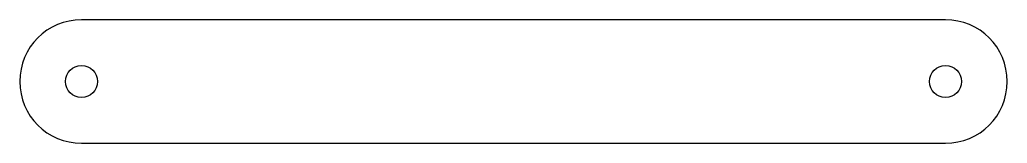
# Model space of a CAD drawing. Header units: millimetres. Extents: x -80 to 80, y -10 to 10.
import ezdxf

# ---------------------------------------------------------------- set-up
doc = ezdxf.new("R2010")
doc.units = ezdxf.units.MM

msp = doc.modelspace()

# ---------------------------------------------------------------- linework, layer by layer
at = {"color": 7, "linetype": 'Continuous', "lineweight": 25}
for p, q in [((70, 10), (-70, 10)), ((-70, -10), (70, -10))]:
    msp.add_line(p, q, dxfattribs=at)
for centre in [(-70, 0), (70, 0)]:
    msp.add_circle(centre, 2.6, dxfattribs=at)
for centre, start, end in [((-70, 0), 90, 270), ((70, 0), 270, 90)]:
    msp.add_arc(centre, 10, start, end, dxfattribs=at)

doc.saveas('drawing.dxf')
